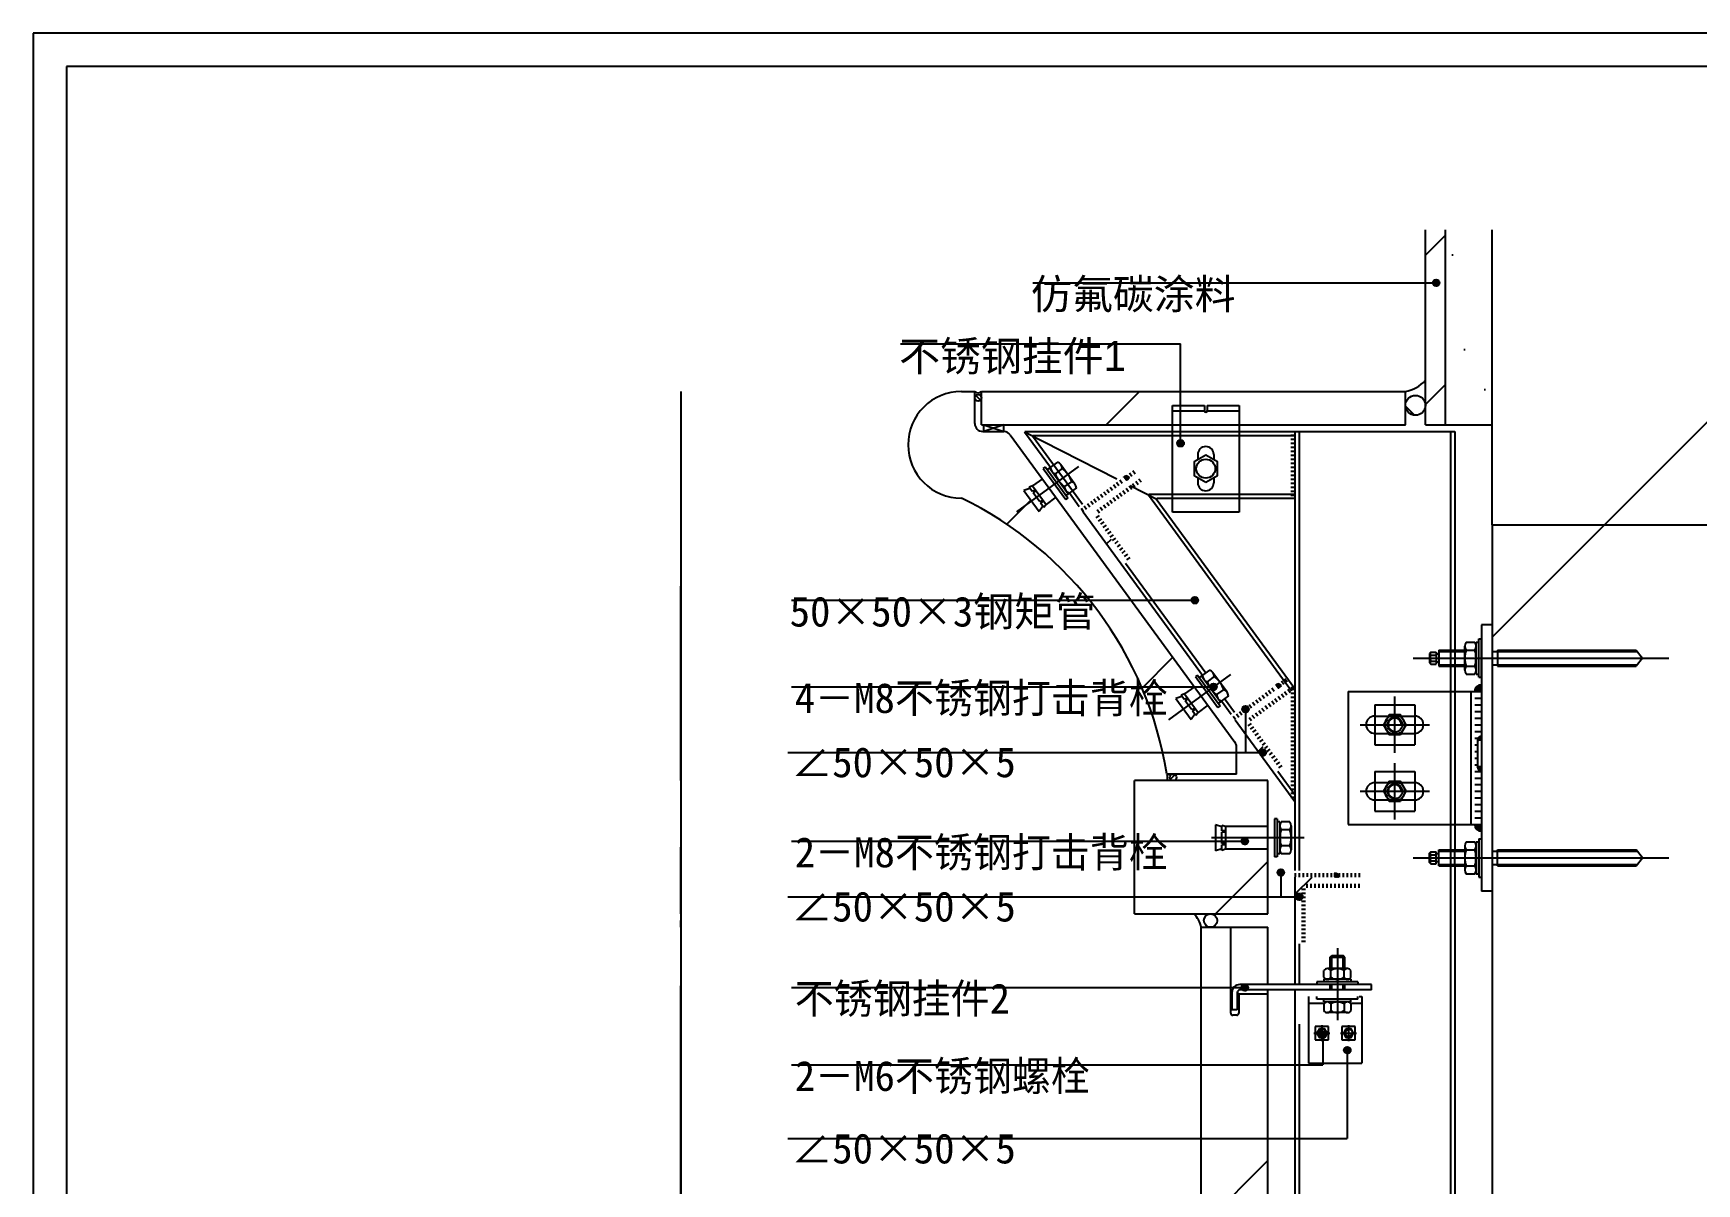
# Model space of a CAD drawing. Header units: metres. Extents: x 2331 to 4431, y 1496 to 2981.
# Drawn here: x 2331 to 3579, y 2118 to 2981 of the extents above; entities that cross this region are included whole.
import ezdxf

# ---------------------------------------------------------------- set-up
doc = ezdxf.new("R2010")
doc.units = ezdxf.units.M
for name, color, linetype in [('ASHADE', 1, 'Continuous'), ('图层1', 8, 'Continuous'), ('图框', 5, 'Continuous'), ('外形', 3, 'Continuous'), ('文字标注1', 4, 'Continuous'), ('轴线', 6, 'Continuous')]:
    doc.layers.add(name, color=color, linetype=linetype)
doc.dimstyles.get("Standard").update_dxf_attribs({"dimtxt": 2.5, "dimasz": 2.5, "dimexe": 1.25, "dimexo": 0.625, "dimtad": 1, "dimcen": 2.5, "dimazin": 3, "dimtfac": 1, "dimtmove": 0, "dimatfit": 3})

# ---------------------------------------------------------------- blocks, each defined once
blk = doc.blocks.new('_CLOSEDFILLED')
at = {"color": 0, "linetype": 'BYBLOCK'}
blk.add_solid([(-1, 0.2), (0, 0), (-1, -0.2)], dxfattribs=at)
blk = doc.blocks.new('*D2')
for p, q in [((2816.99, 2712.05), (2816.99, 2566.05)), ((2816.74, 2566.05), (2816.49, 2566.05)), ((2816.99, 2420.05), (2816.99, 2566.05)), ((2816.99, 2566.05), (2816.99, 2566.05)), ((2817.24, 2566.05), (2817.49, 2566.05))]:
    blk.add_line(p, q)
at = {"layer": 'Defpoints'}
for p in [(2816.99, 2712.05), (2816.99, 2566.05), (2816.99, 2420.05)]:
    blk.add_point(p, dxfattribs=at)
at = {"xscale": 0.25, "yscale": 0.25}
blk.add_blockref('_CLOSEDFILLED', (2816.99, 2566.05), dxfattribs=at)
at = {"xscale": 0.25, "yscale": 0.25, "rotation": 180}
blk.add_blockref('_CLOSEDFILLED', (2816.99, 2566.05), dxfattribs=at)
at = {"insert": (2816.99, 2567.175), "char_height": 1, "attachment_point": 5}
blk.add_mtext('0', dxfattribs=at)
blk = doc.blocks.new('*D3')
for p, q in [((2816.99, 2420.05), (2816.99, 2370.05)), ((2816.74, 2370.05), (2816.49, 2370.05)), ((2816.99, 2320.05), (2816.99, 2370.05)), ((2816.99, 2370.05), (2816.99, 2370.05)), ((2817.24, 2370.05), (2817.49, 2370.05))]:
    blk.add_line(p, q)
at = {"layer": 'Defpoints'}
for p in [(2816.99, 2420.05), (2816.99, 2370.05), (2816.99, 2320.05)]:
    blk.add_point(p, dxfattribs=at)
at = {"xscale": 0.25, "yscale": 0.25}
blk.add_blockref('_CLOSEDFILLED', (2816.99, 2370.05), dxfattribs=at)
at = {"xscale": 0.25, "yscale": 0.25, "rotation": 180}
blk.add_blockref('_CLOSEDFILLED', (2816.99, 2370.05), dxfattribs=at)
at = {"insert": (2816.99, 2371.175), "char_height": 1, "attachment_point": 5}
blk.add_mtext('0', dxfattribs=at)
blk = doc.blocks.new('*D4')
for p, q in [((2816.74, 2315.05), (2816.49, 2315.05)), ((2816.99, 2320.05), (2816.99, 2315.05)), ((2816.99, 2310.05), (2816.99, 2315.05)), ((2816.99, 2315.05), (2816.99, 2315.05)), ((2817.24, 2315.05), (2817.49, 2315.05))]:
    blk.add_line(p, q)
at = {"layer": 'Defpoints'}
for p in [(2816.99, 2320.05), (2816.99, 2315.05), (2816.99, 2310.05)]:
    blk.add_point(p, dxfattribs=at)
at = {"xscale": 0.25, "yscale": 0.25}
blk.add_blockref('_CLOSEDFILLED', (2816.99, 2315.05), dxfattribs=at)
at = {"xscale": 0.25, "yscale": 0.25, "rotation": 180}
blk.add_blockref('_CLOSEDFILLED', (2816.99, 2315.05), dxfattribs=at)
at = {"insert": (2816.99, 2316.175), "char_height": 1, "attachment_point": 5}
blk.add_mtext('0', dxfattribs=at)
blk = doc.blocks.new('*D5')
for p, q in [((2816.99, 2310.05), (2816.99, 2065.05)), ((2816.74, 2065.05), (2816.49, 2065.05)), ((2816.99, 1820.05), (2816.99, 2065.05)), ((2816.99, 2065.05), (2816.99, 2065.05)), ((2817.24, 2065.05), (2817.49, 2065.05))]:
    blk.add_line(p, q)
at = {"layer": 'Defpoints'}
for p in [(2816.99, 2310.05), (2816.99, 2065.05), (2816.99, 1820.05)]:
    blk.add_point(p, dxfattribs=at)
at = {"xscale": 0.25, "yscale": 0.25}
blk.add_blockref('_CLOSEDFILLED', (2816.99, 2065.05), dxfattribs=at)
at = {"xscale": 0.25, "yscale": 0.25, "rotation": 180}
blk.add_blockref('_CLOSEDFILLED', (2816.99, 2065.05), dxfattribs=at)
at = {"insert": (2816.99, 2066.175), "char_height": 1, "attachment_point": 5}
blk.add_mtext('0', dxfattribs=at)
blk = doc.blocks.new('*D6')
for p, q in [((2816.99, 2712.05), (2816.99, 2266.05)), ((2816.74, 2266.05), (2816.49, 2266.05)), ((2816.99, 1820.05), (2816.99, 2266.05)), ((2816.99, 2266.05), (2816.99, 2266.05)), ((2817.24, 2266.05), (2817.49, 2266.05))]:
    blk.add_line(p, q)
at = {"layer": 'Defpoints'}
for p in [(2816.99, 2712.05), (2816.99, 2266.05), (2816.99, 1820.05)]:
    blk.add_point(p, dxfattribs=at)
at = {"xscale": 0.25, "yscale": 0.25}
blk.add_blockref('_CLOSEDFILLED', (2816.99, 2266.05), dxfattribs=at)
at = {"xscale": 0.25, "yscale": 0.25, "rotation": 180}
blk.add_blockref('_CLOSEDFILLED', (2816.99, 2266.05), dxfattribs=at)
at = {"insert": (2816.99, 2267.175), "char_height": 1, "attachment_point": 5}
blk.add_mtext('0', dxfattribs=at)

msp = doc.modelspace()

# ---------------------------------------------------------------- hatches: boundary and pattern name
at = {"layer": 'ASHADE'}
h = msp.add_hatch(dxfattribs=at)
h.set_pattern_fill('SOLID')
h.paths.add_polyline_path([(3381.31, 2793.63, 1), (3386.31, 2793.63, 1)])
h = msp.add_hatch(dxfattribs=at)
h.set_pattern_fill('SOLID')
h.paths.add_polyline_path([(3189.5, 2673.16, 1), (3194.5, 2673.16, 1)])
h = msp.add_hatch(dxfattribs=at)
h.set_pattern_fill('SOLID')
h.paths.add_polyline_path([(3200.19, 2555.39, 1), (3205.19, 2555.39, 1)])
h = msp.add_hatch(dxfattribs=at)
h.set_pattern_fill('SOLID')
h.paths.add_polyline_path([(3214.18, 2490.42, 1), (3219.18, 2490.42, 1)])
h = msp.add_hatch(dxfattribs=at)
h.set_pattern_fill('SOLID')
h.paths.add_polyline_path([(3238.22, 2473.64, 1), (3243.22, 2473.64, 1)])
h = msp.add_hatch(dxfattribs=at)
h.set_pattern_fill('SOLID')
h.paths.add_polyline_path([(3251.27, 2441.23, 1), (3256.27, 2441.23, 1)])
h = msp.add_hatch(dxfattribs=at)
h.set_pattern_fill('SOLID')
h.paths.add_polyline_path([(3237.72, 2374.67, 1), (3242.72, 2374.67, 1)])
h = msp.add_hatch(dxfattribs=at)
h.set_pattern_fill('SOLID')
h.paths.add_polyline_path([(3264.72, 2351.12, 1), (3269.72, 2351.12, 1)])
h = msp.add_hatch(dxfattribs=at)
h.set_pattern_fill('SOLID')
h.paths.add_polyline_path([(3278.55, 2332.98, 1), (3283.55, 2332.98, 1)])
h = msp.add_hatch(dxfattribs=at)
h.set_pattern_fill('SOLID')
h.paths.add_polyline_path([(3237.72, 2264.9, 1), (3242.72, 2264.9, 1)])
h = msp.add_hatch(dxfattribs=at)
h.set_pattern_fill('SOLID')
h.paths.add_polyline_path([(3296.28, 2229.28, 1), (3301.28, 2229.28, 1)])
h = msp.add_hatch(dxfattribs=at)
h.set_pattern_fill('SOLID')
h.paths.add_polyline_path([(3314.61, 2217.9, 1), (3319.61, 2217.9, 1)])
at = {"layer": '图层1'}
h = msp.add_hatch(dxfattribs=at)
h.set_pattern_fill('ANSI31', scale=25)
h.paths.add_polyline_path([(3390.72, 2833.44), (3375.72, 2833.44), (3375.72, 2720.49), (3375.72, 2720.49), (3375.72, 2720.49), (3375.72, 2701.67), (3375.72, 2701.66), (3375.72, 2687.05), (3390.72, 2687.05)])
h = msp.add_hatch(dxfattribs=at)
h.set_pattern_fill('AR-SAND', scale=2)
h.paths.add_polyline_path([(3390.72, 2687.05), (3425.72, 2687.05), (3425.72, 2833.44), (3390.72, 2833.44)])
h = msp.add_hatch(dxfattribs=at)
h.set_pattern_fill('ANSI31', scale=200)
h.paths.add_polyline_path([(3625.72, 2833.44), (3425.72, 2833.44), (3425.72, 2612.05), (3625.72, 2612.05)])
h.paths.add_polyline_path([(3425.72, 2612.05), (3425.72, 2517.05), (3429.72, 2517.05), (3429.72, 2518.05), (3533.72, 2518.05), (3538.72, 2512.05), (3533.72, 2506.05), (3429.72, 2506.05), (3429.72, 2507.05), (3425.72, 2507.05), (3425.72, 2367.05), (3429.72, 2367.05), (3429.72, 2368.05), (3533.72, 2368.05), (3538.72, 2362.05), (3533.72, 2356.05), (3429.72, 2356.05), (3429.72, 2357.05), (3425.72, 2357.05), (3425.72, 1912.05), (3825.72, 1912.05), (3825.72, 2492.05), (3952.83, 2492.05), (3952.83, 2612.05)])
h = msp.add_hatch(dxfattribs=at)
h.set_pattern_fill('ANSI33', scale=50)
h.paths.add_polyline_path([(3081.23, 2656.28), (3064.19, 2679.59, 0.24), (3059.35, 2682.05), (3043.53, 2682.05, -0.41), (3037.53, 2688.05), (3037.53, 2707.27), (3037.53, 2707.3), (3037.53, 2712.05), (3027.53, 2712.05, 1), (3027.53, 2632.05, -0.24), (3181.76, 2425.05), (3233.95, 2425.05), (3233.95, 2445.44, 0.16), (3232.79, 2448.98), (3212.54, 2476.69), (3205.17, 2471.3), (3203.44, 2469.02), (3202.8, 2469.9), (3199.86, 2466.01), (3188.4, 2481.7), (3192.99, 2483.32), (3192.35, 2484.2), (3195.04, 2485.15), (3202.41, 2490.54), (3195.33, 2500.23), (3098.44, 2632.74), (3091.07, 2627.35), (3089.35, 2625.07), (3088.71, 2625.95), (3085.77, 2622.06), (3074.3, 2637.75), (3078.9, 2639.37), (3078.26, 2640.24), (3080.95, 2641.2), (3088.32, 2646.59)])
h = msp.add_hatch(dxfattribs=at)
h.set_pattern_fill('AR-SAND', scale=0.5)
h.paths.add_polyline_path([(3042.53, 2712.05, -0.36), (3037.53, 2712.05), (3037.53, 2707.3, -1), (3042.51, 2707.29), (3042.51, 2707.27)])
h = msp.add_hatch(dxfattribs=at)
h.set_pattern_fill('ANSI37', scale=10)
h.paths.add_polyline_path([(3037.53, 2707.3), (3037.53, 2707.27, 1), (3042.51, 2707.29, 1)])
h = msp.add_hatch(dxfattribs=at)
h.set_pattern_fill('ANSI33', scale=50)
h.paths.add_polyline_path([(3042.53, 2712.05), (3042.53, 2687.05), (3185.87, 2687.05), (3185.87, 2701.55), (3209.87, 2701.55), (3209.87, 2697.55, 1), (3211.87, 2697.55), (3211.87, 2701.55), (3235.87, 2701.55), (3235.87, 2687.05), (3360.72, 2687.05), (3360.72, 2712.05)])
h = msp.add_hatch(dxfattribs=at)
h.set_pattern_fill('AR-SAND', scale=1.5)
h.paths.add_polyline_path([(3375.72, 2701.66), (3375.72, 2720.49, -0.17), (3360.72, 2712.05), (3360.72, 2701.66, -0.41), (3368.22, 2709.16, -0.41)])
h = msp.add_hatch(dxfattribs=at)
h.set_pattern_fill('ANSI37', scale=22.5)
h.paths.add_polyline_path([(3375.72, 2701.66, 1), (3360.72, 2701.66, 1)])
h = msp.add_hatch(dxfattribs=at)
h.set_pattern_fill('ANSI31', scale=30)
h.paths.add_polyline_path([(3160.78, 2646.31, 0.41), (3161.15, 2648.64), (3159.18, 2651.33), (3118.82, 2621.82), (3148.33, 2581.45), (3151.02, 2583.42, 0.41), (3151.38, 2585.75), (3129.05, 2616.29, -0.41), (3130.24, 2623.98)])
h = msp.add_hatch(dxfattribs=at)
h.set_pattern_fill('SOLID')
h.paths.add_polyline_path([(3152.99, 2646.8), (3153.53, 2647.2, 0.17), (3151.88, 2648.33)])
h.paths.add_polyline_path([(3151.88, 2648.33, 0.23), (3149.34, 2647.85), (3151.11, 2645.43), (3152.99, 2646.8)])
h = msp.add_hatch(dxfattribs=at)
h.set_pattern_fill('AR-CONC', scale=10)
h.paths.add_polyline_path([(3538.72, 2362.05), (3533.72, 2356.05), (3429.72, 2356.05), (3429.72, 2357.05), (3425.72, 2357.05), (3425.72, 1912.05), (3825.72, 1912.05), (3825.72, 2492.05), (3952.83, 2492.05), (3952.83, 2612.05), (3425.72, 2612.05), (3425.72, 2517.05), (3429.72, 2517.05), (3429.72, 2518.05), (3533.72, 2518.05), (3538.72, 2512.05), (3533.72, 2506.05), (3429.72, 2506.05), (3429.72, 2507.05), (3425.72, 2507.05), (3425.72, 2367.05), (3429.72, 2367.05), (3429.72, 2368.05), (3533.72, 2368.05)])
h = msp.add_hatch(dxfattribs=at)
h.set_pattern_fill('ANSI31', scale=30)
h.paths.add_polyline_path([(3274.88, 2490.26, 0.41), (3275.24, 2492.59), (3273.27, 2495.28), (3232.91, 2465.77), (3262.42, 2425.41), (3265.11, 2427.37, 0.41), (3265.47, 2429.7), (3243.14, 2460.24, -0.41), (3244.34, 2467.93)])
h = msp.add_hatch(dxfattribs=at)
h.set_pattern_fill('SOLID')
h.paths.add_polyline_path([(3265.97, 2492.28), (3267.08, 2490.75), (3267.62, 2491.15, 0.17)])
h.paths.add_polyline_path([(3265.97, 2492.28, 0.23), (3263.43, 2491.8), (3265.2, 2489.38), (3267.08, 2490.75)])
h = msp.add_hatch(dxfattribs=at)
h.set_pattern_fill('SOLID')
h.paths.add_polyline_path([(3417.72, 2492.05, 0.41), (3412.72, 2487.05), (3417.72, 2487.05)])
h = msp.add_hatch(dxfattribs=at)
h.set_pattern_fill('SOLID')
h.paths.add_polyline_path([(3417.72, 2453.34, 0.41), (3414.72, 2450.34), (3417.72, 2450.34)])
h = msp.add_hatch(dxfattribs=at)
h.set_pattern_fill('ANSI31,_O', scale=5)
h.set_pattern_definition([(45, (0, 0), (-11.22532, 11.22532), [])])
h.paths.add_polyline_path([(3414.72, 2430.34), (3417.72, 2430.34), (3417.72, 2450.34), (3414.72, 2450.34)])
h = msp.add_hatch(dxfattribs=at)
h.set_pattern_fill('AR-SAND', scale=0.5)
h.paths.add_polyline_path([(3181.76, 2425.05, -0.22), (3181.72, 2420.05), (3186.4, 2420.05, -0.41), (3183.9, 2422.55, -0.41), (3186.4, 2425.05)])
h = msp.add_hatch(dxfattribs=at)
h.set_pattern_fill('ANSI37', scale=10)
h.paths.add_polyline_path([(3188.9, 2422.55, 1), (3183.9, 2422.55, 1)])
h = msp.add_hatch(dxfattribs=at)
h.set_pattern_fill('SOLID')
h.paths.add_polyline_path([(3417.72, 2427.34, -0.41), (3414.72, 2430.34), (3417.72, 2430.34)])
h = msp.add_hatch(dxfattribs=at)
h.set_pattern_fill('ANSI33', scale=50)
h.paths.add_polyline_path([(3257.53, 2397.71), (3257.53, 2420.05), (3157.53, 2420.05), (3157.53, 2320.05), (3257.53, 2320.05), (3257.53, 2368.55), (3225.67, 2368.55), (3222.94, 2367.73), (3222.94, 2368.81), (3218.27, 2367.41), (3218.27, 2386.84), (3222.94, 2385.44), (3222.94, 2386.52), (3225.67, 2385.7), (3257.53, 2385.7)])
h = msp.add_hatch(dxfattribs=at)
h.set_pattern_fill('SOLID')
h.paths.add_polyline_path([(3417.72, 2382.05, -0.41), (3412.72, 2387.05), (3417.72, 2387.05)])
h = msp.add_hatch(dxfattribs=at)
h.set_pattern_fill('ANSI31', scale=30)
h.paths.add_polyline_path([(3326.05, 2342.71, 0.41), (3327.72, 2344.38), (3327.72, 2347.71), (3277.72, 2347.71), (3277.72, 2297.71), (3281.05, 2297.71, 0.41), (3282.72, 2299.38), (3282.72, 2337.21, -0.41), (3288.22, 2342.71)])
h = msp.add_hatch(dxfattribs=at)
h.set_pattern_fill('SOLID')
h.paths.add_polyline_path([(3309.87, 2349.59), (3309.87, 2347.71), (3310.53, 2347.71, 0.17)])
h.paths.add_polyline_path([(3309.87, 2349.59, 0.23), (3307.53, 2350.71), (3307.53, 2347.71), (3309.87, 2347.71)])
h = msp.add_hatch(dxfattribs=at)
h.set_pattern_fill('AR-SAND')
h.paths.add_polyline_path([(3214.46, 2320.05), (3201.91, 2320.05, -0.17), (3207.53, 2310.05), (3214.46, 2310.05, -0.41), (3209.46, 2315.05, -0.41)])
h = msp.add_hatch(dxfattribs=at)
h.set_pattern_fill('ANSI33', scale=50)
h.paths.add_polyline_path([(3257.53, 2260.05), (3235.65, 2260.05), (3235.65, 2245.55, -0.41), (3234.15, 2244.05), (3231.15, 2244.05, -0.41), (3229.65, 2245.55), (3229.65, 2310.05), (3207.53, 2310.05), (3207.53, 1820.05), (3242.03, 1820.05), (3242.03, 1843.55, -0.41), (3243.53, 1845.05), (3246.53, 1845.05, -0.41), (3248.03, 1843.55), (3248.03, 1827.05), (3257.53, 1827.05)])
h = msp.add_hatch(dxfattribs=at)
h.set_pattern_fill('ANSI37', scale=15)
h.paths.add_polyline_path([(3219.46, 2315.05, 1), (3209.46, 2315.05, 1)])
h = msp.add_hatch(dxfattribs=at)
h.set_pattern_fill('AR-SAND', scale=0.5)
h.paths.add_polyline_path([(3235.65, 2260.05), (3234.53, 2260.05), (3234.53, 2248.05), (3230.53, 2248.05), (3230.53, 2260.05), (3229.65, 2260.05), (3229.65, 2245.55, 0.41), (3231.15, 2244.05), (3234.15, 2244.05, 0.41), (3235.65, 2245.55)])
h = msp.add_hatch(dxfattribs=at)
h.set_pattern_fill('ANSI31', scale=30)
h.paths.add_polyline_path([(3326.05, 2258.05, 0.41), (3327.72, 2259.72), (3327.72, 2263.05), (3277.72, 2263.05), (3277.72, 2213.05), (3281.05, 2213.05, 0.41), (3282.72, 2214.72), (3282.72, 2252.55, -0.41), (3288.22, 2258.05)])

# ---------------------------------------------------------------- linework, layer by layer
for p, q in [((3390.72, 2687.05), (3390.72, 2833.44)), ((3185.87, 2621.55), (3185.87, 2701.55)), ((3185.87, 2701.55), (3209.87, 2701.55)), ((3209.87, 2701.55), (3209.87, 2697.55)), ((3211.87, 2701.55), (3235.87, 2701.55)), ((3211.87, 2701.55), (3211.87, 2697.55)), ((3211.87, 2697.55), (3235.87, 2697.55)), ((3235.87, 2701.55), (3235.87, 2621.55)), ((3044.43, 2687.05), (3059.35, 2682.05)), ((3059.35, 2687.05), (3044.43, 2682.05)), ((3044.43, 2682.05), (3044.43, 2687.05)), ((3059.35, 2682.05), (3059.35, 2687.05)), ((3074.9, 2681.89), (3144.13, 2646.52)), ((3277.72, 2679.05), (3274.72, 2679.05)), ((3277.72, 2676.05), (3274.72, 2676.05)), ((3277.72, 2673.05), (3274.72, 2673.05)), ((3099.66, 2659.1), (3094.27, 2655.16)), ((3204.87, 2664.72), (3204.87, 2660.78)), ((3216.87, 2664.72), (3216.87, 2660.78)), ((3277.72, 2670.05), (3274.72, 2670.05)), ((3277.72, 2667.05), (3274.72, 2667.05)), ((3277.72, 2664.05), (3274.72, 2664.05)), ((3277.72, 2661.05), (3274.72, 2661.05)), ((3088.32, 2646.59), (3080.95, 2641.2)), ((3090.59, 2655.35), (3088.97, 2654.16)), ((3088.97, 2654.16), (3105.86, 2631.06)), ((3090.59, 2655.35), (3107.48, 2632.24)), ((3093.57, 2654.65), (3091.96, 2653.47)), ((3093.57, 2654.65), (3107.72, 2635.3)), ((3103.19, 2654.26), (3097.81, 2650.32)), ((3102.12, 2657.19), (3112.74, 2642.67)), ((3151.22, 2649.22), (3152.99, 2646.8)), ((3153.64, 2651), (3155.41, 2648.57)), ((3156.06, 2652.77), (3157.83, 2650.34)), ((3162.56, 2643.89), (3160.78, 2646.31)), ((3204.87, 2647.52), (3204.87, 2643.57)), ((3216.87, 2647.52), (3216.87, 2643.57)), ((3277.72, 2658.05), (3274.72, 2658.05)), ((3277.72, 2655.05), (3274.72, 2655.05)), ((3277.72, 2652.05), (3274.72, 2652.05)), ((3277.72, 2649.05), (3274.72, 2649.05)), ((3078.9, 2639.37), (3074.3, 2637.75)), ((3074.3, 2637.75), (3085.77, 2622.06)), ((3080.95, 2641.2), (3078.26, 2640.24)), ((3080.66, 2636.96), (3078.26, 2640.24)), ((3082.87, 2638.57), (3080.66, 2636.96)), ((3080.95, 2641.2), (3091.07, 2627.35)), ((3083.48, 2637.73), (3081.27, 2636.12)), ((3086.33, 2629.2), (3081.27, 2636.12)), ((3110.27, 2644.58), (3104.88, 2640.64)), ((3107.72, 2635.3), (3106.11, 2634.12)), ((3113.81, 2639.74), (3108.42, 2635.81)), ((3131.85, 2635.06), (3133.62, 2632.64)), ((3134.27, 2636.83), (3136.04, 2634.41)), ((3136.69, 2638.6), (3138.46, 2636.18)), ((3139.11, 2640.37), (3140.88, 2637.95)), ((3141.53, 2642.14), (3143.3, 2639.72)), ((3145.6, 2631.49), (3143.83, 2633.91)), ((3143.95, 2643.91), (3145.72, 2641.49)), ((3148.02, 2633.26), (3146.25, 2635.68)), ((3146.38, 2645.68), (3148.15, 2643.26)), ((3150.45, 2635.03), (3148.68, 2637.45)), ((3152.87, 2636.8), (3151.1, 2639.23)), ((3155.29, 2638.57), (3153.52, 2641)), ((3154.11, 2641.43), (3173.76, 2631.39)), ((3157.71, 2640.34), (3155.94, 2642.77)), ((3160.13, 2642.12), (3158.36, 2644.54)), ((3277.72, 2646.05), (3274.72, 2646.05)), ((3277.72, 2643.05), (3274.72, 2643.05)), ((3277.72, 2640.05), (3274.72, 2640.05)), ((3277.72, 2637.05), (3274.72, 2637.05)), ((3277.72, 2634.05), (3274.72, 2634.05)), ((3088.71, 2625.95), (3085.77, 2622.06)), ((3088.54, 2630.81), (3086.33, 2629.2)), ((3089.16, 2629.97), (3086.95, 2628.36)), ((3089.35, 2625.07), (3086.95, 2628.36)), ((3091.07, 2627.35), (3089.35, 2625.07)), ((3098.44, 2632.74), (3091.07, 2627.35)), ((3107.48, 2632.24), (3105.86, 2631.06)), ((3117.31, 2624.44), (3119.01, 2622.12)), ((3119.74, 2626.21), (3121.51, 2623.78)), ((3122.16, 2627.98), (3123.93, 2625.56)), ((3124.58, 2629.75), (3126.28, 2627.43)), ((3127, 2631.52), (3128.77, 2629.1)), ((3131.07, 2620.87), (3129.38, 2623.19)), ((3129.42, 2633.29), (3131.19, 2630.87)), ((3133.49, 2622.64), (3131.72, 2625.06)), ((3135.92, 2624.41), (3134.15, 2626.83)), ((3138.34, 2626.18), (3136.57, 2628.6)), ((3140.76, 2627.95), (3138.99, 2630.37)), ((3143.18, 2629.72), (3141.41, 2632.14)), ((3235.87, 2621.55), (3185.87, 2621.55)), ((3130.78, 2619), (3128.46, 2617.31)), ((3132.56, 2616.58), (3130.13, 2614.81)), ((3134.33, 2614.16), (3131.91, 2612.39)), ((3136.1, 2611.74), (3133.68, 2609.97)), ((3137.87, 2609.32), (3135.45, 2607.55)), ((3139.64, 2606.9), (3137.22, 2605.13)), ((3141.41, 2604.48), (3138.99, 2602.71)), ((3143.19, 2602.06), (3140.77, 2600.29)), ((3144.96, 2599.64), (3142.54, 2597.86)), ((3146.73, 2597.22), (3144.31, 2595.44)), ((3148.5, 2594.8), (3146.08, 2593.02)), ((3150.27, 2592.37), (3147.85, 2590.6)), ((3152.05, 2589.95), (3149.63, 2588.18)), ((3153.82, 2587.53), (3151.4, 2585.76)), ((3406.18, 2524.04), (3412.85, 2524.04)), ((3413.72, 2500.06), (3413.72, 2524.04)), ((3413.72, 2524.04), (3415.72, 2524.04)), ((3415.72, 2497.74), (3415.72, 2526.36)), ((3415.72, 2526.36), (3417.72, 2526.36)), ((3417.72, 2497.74), (3417.72, 2526.36)), ((3379.72, 2516.55), (3378.72, 2515.55)), ((3378.72, 2515.55), (3378.72, 2508.55)), ((3379.72, 2516.55), (3383.72, 2516.55)), ((3379.72, 2514.3), (3383.72, 2514.3)), ((3379.72, 2509.8), (3383.72, 2509.8)), ((3383.72, 2516.55), (3383.72, 2507.55)), ((3385.72, 2515.05), (3383.72, 2515.05)), ((3385.72, 2509.05), (3383.72, 2509.05)), ((3385.72, 2518.05), (3405.32, 2518.05)), ((3385.72, 2518.05), (3385.72, 2506.05)), ((3385.72, 2517.05), (3405.32, 2517.05)), ((3405.32, 2503.06), (3405.32, 2521.04)), ((3406.18, 2518.04), (3412.85, 2518.04)), ((3425.72, 2517.05), (3534.55, 2517.05)), ((3429.72, 2518.05), (3533.72, 2518.05)), ((3429.72, 2518.05), (3429.72, 2506.05)), ((3533.72, 2518.05), (3538.72, 2512.05)), ((3538.72, 2512.05), (3533.72, 2506.05)), ((3204.68, 2499.3), (3203.06, 2498.12)), ((3203.06, 2498.12), (3219.96, 2475.01)), ((3204.68, 2499.3), (3221.57, 2476.19)), ((3207.66, 2498.6), (3206.05, 2497.42)), ((3207.66, 2498.6), (3221.82, 2479.25)), ((3213.75, 2503.05), (3208.36, 2499.11)), ((3217.29, 2498.21), (3211.9, 2494.27)), ((3216.21, 2501.14), (3226.83, 2486.62)), ((3270.16, 2496.72), (3271.93, 2494.29)), ((3378.72, 2508.55), (3379.72, 2507.55)), ((3379.72, 2507.55), (3383.72, 2507.55)), ((3385.72, 2507.05), (3405.32, 2507.05)), ((3385.72, 2506.05), (3405.32, 2506.05)), ((3406.18, 2506.05), (3412.85, 2506.05)), ((3406.18, 2500.06), (3412.85, 2500.06)), ((3413.72, 2500.06), (3415.72, 2500.06)), ((3415.72, 2497.74), (3417.72, 2497.74)), ((3425.72, 2507.05), (3534.55, 2507.05)), ((3429.72, 2506.05), (3533.72, 2506.05)), ((3195.04, 2485.15), (3192.35, 2484.2)), ((3194.75, 2480.91), (3192.35, 2484.2)), ((3202.41, 2490.54), (3195.04, 2485.15)), ((3195.04, 2485.15), (3205.17, 2471.3)), ((3224.36, 2488.53), (3218.97, 2484.59)), ((3253.2, 2484.32), (3254.97, 2481.9)), ((3255.63, 2486.09), (3257.4, 2483.67)), ((3258.05, 2487.86), (3259.82, 2485.44)), ((3260.47, 2489.63), (3262.24, 2487.21)), ((3265.31, 2493.18), (3267.08, 2490.75)), ((3269.38, 2482.52), (3267.61, 2484.95)), ((3267.73, 2494.95), (3269.5, 2492.52)), ((3271.8, 2484.3), (3270.03, 2486.72)), ((3274.23, 2486.07), (3272.46, 2488.49)), ((3277.72, 2488.48), (3274.72, 2488.48)), ((3277.72, 2485.48), (3274.72, 2485.48)), ((3276.65, 2487.84), (3274.88, 2490.26)), ((3192.99, 2483.32), (3188.4, 2481.7)), ((3188.4, 2481.7), (3199.86, 2466.01)), ((3196.96, 2482.52), (3194.75, 2480.91)), ((3197.57, 2481.69), (3195.36, 2480.07)), ((3200.43, 2473.15), (3195.36, 2480.07)), ((3202.64, 2474.76), (3200.43, 2473.15)), ((3203.25, 2473.92), (3201.04, 2472.31)), ((3203.44, 2469.02), (3201.04, 2472.31)), ((3212.54, 2476.69), (3205.17, 2471.3)), ((3221.57, 2476.19), (3219.96, 2475.01)), ((3221.82, 2479.25), (3220.2, 2478.07)), ((3227.9, 2483.69), (3222.51, 2479.76)), ((3236.25, 2471.93), (3238.02, 2469.51)), ((3238.67, 2473.7), (3240.37, 2471.38)), ((3241.09, 2475.47), (3242.87, 2473.05)), ((3243.52, 2477.24), (3245.29, 2474.82)), ((3245.94, 2479.01), (3247.71, 2476.59)), ((3248.36, 2480.78), (3250.13, 2478.36)), ((3252.43, 2470.13), (3250.66, 2472.55)), ((3250.78, 2482.55), (3252.55, 2480.13)), ((3254.85, 2471.9), (3253.08, 2474.32)), ((3257.27, 2473.67), (3255.5, 2476.09)), ((3259.7, 2475.44), (3257.93, 2477.86)), ((3262.12, 2477.21), (3260.35, 2479.63)), ((3264.54, 2478.98), (3262.77, 2481.41)), ((3266.96, 2480.75), (3265.19, 2483.18)), ((3277.72, 2482.48), (3274.72, 2482.48)), ((3277.72, 2479.48), (3274.72, 2479.48)), ((3277.72, 2476.48), (3274.72, 2476.48)), ((3277.72, 2473.48), (3274.72, 2473.48)), ((3202.8, 2469.9), (3199.86, 2466.01)), ((3205.17, 2471.3), (3203.44, 2469.02)), ((3231.41, 2468.39), (3233.1, 2466.07)), ((3233.83, 2470.16), (3235.6, 2467.74)), ((3244.88, 2462.95), (3242.56, 2461.26)), ((3245.17, 2464.82), (3243.47, 2467.14)), ((3246.65, 2460.53), (3244.23, 2458.76)), ((3247.59, 2466.59), (3245.82, 2469.01)), ((3250.01, 2468.36), (3248.24, 2470.78)), ((3277.72, 2470.48), (3274.72, 2470.48)), ((3277.72, 2467.48), (3274.72, 2467.48)), ((3277.72, 2464.48), (3274.72, 2464.48)), ((3277.72, 2461.48), (3274.72, 2461.48)), ((3248.42, 2458.11), (3246, 2456.34)), ((3250.19, 2455.69), (3247.77, 2453.92)), ((3251.96, 2453.27), (3249.54, 2451.5)), ((3253.74, 2450.85), (3251.31, 2449.08)), ((3255.51, 2448.43), (3253.09, 2446.66)), ((3277.72, 2458.48), (3274.72, 2458.48)), ((3277.72, 2455.48), (3274.72, 2455.48)), ((3277.72, 2452.48), (3274.72, 2452.48)), ((3277.72, 2449.48), (3274.72, 2449.48)), ((3257.28, 2446.01), (3254.86, 2444.24)), ((3259.05, 2443.59), (3256.63, 2441.82)), ((3260.82, 2441.17), (3258.4, 2439.39)), ((3262.59, 2438.75), (3260.17, 2436.97)), ((3264.37, 2436.32), (3261.95, 2434.55)), ((3277.72, 2446.48), (3274.72, 2446.48)), ((3277.72, 2443.48), (3274.72, 2443.48)), ((3277.72, 2440.48), (3274.72, 2440.48)), ((3277.72, 2437.48), (3274.72, 2437.48)), ((3277.72, 2434.48), (3274.72, 2434.48)), ((3266.14, 2433.9), (3263.72, 2432.13)), ((3267.91, 2431.48), (3265.49, 2429.71)), ((3277.72, 2431.48), (3274.72, 2431.48)), ((3277.72, 2428.48), (3274.72, 2428.48)), ((3277.72, 2425.48), (3274.72, 2425.48)), ((3277.72, 2422.48), (3274.72, 2422.48)), ((3277.72, 2419.48), (3274.72, 2419.48)), ((3277.72, 2416.48), (3274.72, 2416.48)), ((3277.72, 2413.48), (3274.72, 2413.48)), ((3277.72, 2410.48), (3274.72, 2410.48)), ((3277.72, 2407.48), (3274.72, 2407.48)), ((3222.94, 2385.44), (3218.27, 2386.84)), ((3218.27, 2386.84), (3218.27, 2367.41)), ((3225.67, 2385.7), (3222.94, 2386.52)), ((3222.94, 2382.45), (3222.94, 2386.52)), ((3257.53, 2385.7), (3225.67, 2385.7)), ((3225.67, 2385.7), (3225.67, 2368.55)), ((3262.53, 2391.43), (3262.53, 2362.81)), ((3264.53, 2391.43), (3262.53, 2391.43)), ((3264.53, 2391.43), (3264.53, 2362.81)), ((3266.53, 2389.11), (3264.53, 2389.11)), ((3266.53, 2389.11), (3266.53, 2365.14)), ((3274.07, 2389.11), (3267.4, 2389.11)), ((3274.93, 2386.12), (3274.93, 2368.13)), ((3225.67, 2382.45), (3222.94, 2382.45)), ((3225.67, 2381.41), (3222.94, 2381.41)), ((3222.94, 2372.84), (3222.94, 2381.41)), ((3225.67, 2372.84), (3222.94, 2372.84)), ((3222.94, 2367.73), (3222.94, 2371.8)), ((3225.67, 2371.8), (3222.94, 2371.8)), ((3274.07, 2383.12), (3267.4, 2383.12)), ((3406.18, 2374.04), (3412.85, 2374.04)), ((3413.72, 2374.04), (3413.72, 2350.06)), ((3413.72, 2374.04), (3415.72, 2374.04)), ((3415.72, 2376.36), (3415.72, 2347.74)), ((3415.72, 2376.36), (3417.72, 2376.36)), ((3417.72, 2376.36), (3417.72, 2347.74)), ((3222.94, 2368.81), (3218.27, 2367.41)), ((3225.67, 2368.55), (3222.94, 2367.73)), ((3257.53, 2368.55), (3225.67, 2368.55)), ((3264.53, 2362.81), (3262.53, 2362.81)), ((3266.53, 2365.14), (3264.53, 2365.14)), ((3274.07, 2371.13), (3267.4, 2371.13)), ((3274.07, 2365.14), (3267.4, 2365.14)), ((3378.72, 2365.55), (3379.72, 2366.55)), ((3378.72, 2358.55), (3378.72, 2365.55)), ((3379.72, 2366.55), (3383.72, 2366.55)), ((3379.72, 2364.3), (3383.72, 2364.3)), ((3379.72, 2359.8), (3383.72, 2359.8)), ((3383.72, 2357.55), (3383.72, 2366.55)), ((3385.72, 2365.05), (3383.72, 2365.05)), ((3385.72, 2368.05), (3405.32, 2368.05)), ((3385.72, 2356.05), (3385.72, 2368.05)), ((3385.72, 2367.05), (3405.32, 2367.05)), ((3405.32, 2371.04), (3405.32, 2353.06)), ((3406.18, 2368.04), (3412.85, 2368.04)), ((3425.72, 2367.05), (3534.55, 2367.05)), ((3429.72, 2368.05), (3533.72, 2368.05)), ((3429.72, 2356.05), (3429.72, 2368.05)), ((3538.72, 2362.05), (3533.72, 2368.05)), ((3533.72, 2356.05), (3538.72, 2362.05)), ((3278.05, 2350.71), (3278.05, 2347.84)), ((3281.05, 2350.71), (3281.05, 2347.71)), ((3284.05, 2350.71), (3284.05, 2347.71)), ((3287.05, 2350.71), (3287.05, 2347.84)), ((3290.05, 2350.71), (3290.05, 2347.71)), ((3293.05, 2350.71), (3293.05, 2347.71)), ((3296.05, 2350.71), (3296.05, 2347.71)), ((3299.05, 2350.71), (3299.05, 2347.71)), ((3302.05, 2350.71), (3302.05, 2347.71)), ((3305.05, 2350.71), (3305.05, 2347.71)), ((3308.05, 2350.71), (3308.05, 2347.71)), ((3311.05, 2350.71), (3311.05, 2347.71)), ((3314.05, 2350.71), (3314.05, 2347.71)), ((3317.05, 2350.71), (3317.05, 2347.71)), ((3320.05, 2350.71), (3320.05, 2347.71)), ((3323.05, 2350.71), (3323.05, 2347.71)), ((3326.05, 2350.71), (3326.05, 2347.71)), ((3379.72, 2357.55), (3378.72, 2358.55)), ((3379.72, 2357.55), (3383.72, 2357.55)), ((3385.72, 2359.05), (3383.72, 2359.05)), ((3385.72, 2357.05), (3405.32, 2357.05)), ((3385.72, 2356.05), (3405.32, 2356.05)), ((3406.18, 2356.05), (3412.85, 2356.05)), ((3406.18, 2350.06), (3412.85, 2350.06)), ((3413.72, 2350.06), (3415.72, 2350.06)), ((3415.72, 2347.74), (3417.72, 2347.74)), ((3425.72, 2357.05), (3534.55, 2357.05)), ((3429.72, 2356.05), (3533.72, 2356.05)), ((3285.72, 2335.38), (3282.72, 2335.38)), ((3285.72, 2338.38), (3282.84, 2338.38)), ((3287.05, 2339.71), (3287.05, 2342.59)), ((3290.05, 2339.71), (3290.05, 2342.71)), ((3293.05, 2339.71), (3293.05, 2342.71)), ((3296.05, 2339.71), (3296.05, 2342.71)), ((3299.05, 2339.71), (3299.05, 2342.71)), ((3302.05, 2339.71), (3302.05, 2342.71)), ((3305.05, 2339.71), (3305.05, 2342.71)), ((3308.05, 2339.71), (3308.05, 2342.71)), ((3311.05, 2339.71), (3311.05, 2342.71)), ((3314.05, 2339.71), (3314.05, 2342.71)), ((3317.05, 2339.71), (3317.05, 2342.71)), ((3320.05, 2339.71), (3320.05, 2342.71)), ((3323.05, 2339.71), (3323.05, 2342.71)), ((3326.05, 2339.71), (3326.05, 2342.71)), ((3285.72, 2332.38), (3282.72, 2332.38)), ((3285.72, 2329.38), (3282.72, 2329.38)), ((3285.72, 2326.38), (3282.72, 2326.38)), ((3285.72, 2323.38), (3282.72, 2323.38)), ((3285.73, 2320.38), (3282.73, 2320.38)), ((3285.73, 2317.38), (3282.73, 2317.38)), ((3285.73, 2314.38), (3282.73, 2314.38)), ((3285.73, 2311.38), (3282.73, 2311.38)), ((3285.73, 2308.38), (3282.73, 2308.38)), ((3285.73, 2305.38), (3282.73, 2305.38)), ((3285.74, 2302.38), (3282.74, 2302.38)), ((3285.74, 2299.38), (3282.74, 2299.38)), ((3304.18, 2287.67), (3305.48, 2288.97)), ((3304.18, 2279.05), (3304.18, 2287.67)), ((3304.18, 2287.67), (3315.18, 2287.67)), ((3305.48, 2288.97), (3313.88, 2288.97)), ((3305.48, 2279.05), (3305.48, 2287.67)), ((3315.18, 2287.67), (3313.88, 2288.97)), ((3313.88, 2279.05), (3313.88, 2287.67)), ((3315.18, 2279.05), (3315.18, 2287.67)), ((3299.58, 2272.55), (3299.58, 2277.55)), ((3317.25, 2279.05), (3302.11, 2279.05)), ((3304.63, 2272.55), (3304.63, 2277.55)), ((3314.73, 2272.55), (3314.73, 2277.55)), ((3319.78, 2272.55), (3319.78, 2277.55)), ((3230.53, 2261.05), (3230.53, 2248.05)), ((3234.53, 2261.05), (3234.53, 2248.05)), ((3335.18, 2267.05), (3236.53, 2267.05)), ((3335.18, 2263.05), (3236.53, 2263.05)), ((3325.1, 2269.05), (3294.26, 2269.05)), ((3294.26, 2269.05), (3294.26, 2267.05)), ((3319.78, 2271.05), (3299.58, 2271.05)), ((3299.58, 2271.05), (3299.58, 2269.05)), ((3304.18, 2263.05), (3304.18, 2267.05)), ((3305.48, 2263.05), (3305.48, 2267.05)), ((3313.88, 2263.05), (3313.88, 2267.05)), ((3315.18, 2263.05), (3315.18, 2267.05)), ((3319.78, 2271.05), (3319.78, 2269.05)), ((3325.1, 2269.05), (3325.1, 2267.05)), ((3335.18, 2263.05), (3335.18, 2267.05)), ((3234.53, 2248.05), (3230.53, 2248.05)), ((3294.26, 2256.05), (3294.26, 2258.05)), ((3325.1, 2256.05), (3294.26, 2256.05)), ((3299.58, 2254.05), (3299.58, 2256.05)), ((3319.78, 2254.05), (3299.58, 2254.05)), ((3299.58, 2252.55), (3299.58, 2247.55)), ((3304.63, 2252.55), (3304.63, 2247.55)), ((3314.73, 2252.55), (3314.73, 2247.55)), ((3319.78, 2254.05), (3319.78, 2256.05)), ((3319.78, 2252.55), (3319.78, 2247.55)), ((3325.1, 2256.05), (3325.1, 2258.05)), ((3317.25, 2246.05), (3302.11, 2246.05))]:
    msp.add_line(p, q)
msp.add_lwpolyline([(3210.87, 2644.05), (3219.61, 2649.1), (3219.61, 2659.2), (3210.87, 2664.24), (3202.13, 2659.2), (3202.13, 2649.1)], close=True)
for centre, radius in [((3040.02, 2707.29), 2.49), ((3368.22, 2701.66), 7.5), ((3210.87, 2654.15), 7.1), ((3352.72, 2462.05), 7.39), ((3186.4, 2422.55), 2.5), ((3352.72, 2412.05), 7.39), ((3214.46, 2315.05), 5), ((3298.06, 2230.55), 3), ((3318, 2230.55), 3)]:
    msp.add_circle(centre, radius)
for centre, radius, start, end in [((3040.03, 2715.08), 3.93, 230.54, 309.46), ((3355.89, 2738.17), 26.57, 280.46, 318.26), ((3210.87, 2697.55), 1, 180, 0), ((3097.57, 2653.86), 5.63, 4.03, 68.31), ((3210.87, 2664.72), 6, 0, 180), ((3099.89, 2655.56), 5.63, 184.03, 248.31), ((3117.8, 2657.51), 21.24, 199.78, 232.56), ((3090.28, 2637.39), 21.24, 19.78, 52.56), ((3151.11, 2645.43), 3, 36.17, 126.17), ((3110.5, 2641.04), 5.63, 184.03, 248.31), ((3110.27, 2644.58), 0, 216.17, 280.45), ((3108.19, 2639.35), 5.63, 4.03, 68.31), ((3210.87, 2643.57), 6, 180, 0), ((3410.95, 2521.04), 5.63, 147.86, 212.14), ((3408.08, 2521.04), 5.63, 327.86, 32.14), ((3380.73, 2515.42), 1.52, 132.07, 227.93), ((3380.73, 2508.67), 1.52, 132.07, 227.93), ((3384.53, 2512.05), 5.31, 154.94, 205.06), ((3426.56, 2512.05), 21.24, 163.61, 196.39), ((3406.18, 2518.04), 0, 0, 64.27), ((3392.47, 2512.05), 21.24, 343.61, 16.39), ((3213.98, 2499.51), 5.63, 184.03, 248.31), ((3211.67, 2497.82), 5.63, 4.03, 68.31), ((3204.37, 2481.34), 21.24, 19.78, 52.56), ((3410.95, 2503.06), 5.63, 147.86, 212.14), ((3408.08, 2503.06), 5.63, 327.86, 32.14), ((3231.89, 2501.46), 21.24, 199.78, 232.56), ((3224.6, 2484.99), 5.63, 184.03, 248.31), ((3224.36, 2488.53), 0, 216.17, 280.45), ((3222.28, 2483.3), 5.63, 4.03, 68.31), ((3265.2, 2489.38), 3, 36.17, 126.17), ((3417.72, 2487.05), 5, 90, 180), ((3337.72, 2462.05), 6.5, 90, 270), ((3367.72, 2462.05), 6.5, 270, 90), ((3417.72, 2450.34), 3, 90, 180), ((3176.22, 2422.59), 6.06, 335.18, 23.91), ((3417.72, 2430.34), 3, 180, 270), ((3337.72, 2412.05), 6.5, 90, 270), ((3367.72, 2412.05), 6.5, 270, 90), ((3272.17, 2386.12), 5.63, 147.86, 212.14), ((3269.3, 2386.12), 5.63, 327.86, 32.14), ((3417.72, 2387.05), 5, 180, 270), ((3287.78, 2377.12), 21.24, 163.61, 196.39), ((3253.69, 2377.12), 21.24, 343.61, 16.39), ((3410.95, 2371.04), 5.63, 147.86, 212.14), ((3408.08, 2371.04), 5.63, 327.86, 32.14), ((3272.17, 2368.13), 5.63, 147.86, 212.14), ((3269.3, 2368.13), 5.63, 327.86, 32.14), ((3274.07, 2371.13), 0, 180, 244.27), ((3380.73, 2365.42), 1.52, 132.07, 227.93), ((3380.73, 2358.67), 1.52, 132.07, 227.93), ((3384.53, 2362.05), 5.31, 154.94, 205.06), ((3426.56, 2362.05), 21.24, 163.61, 196.39), ((3392.47, 2362.05), 21.24, 343.61, 16.39), ((3307.53, 2347.71), 3, 360, 90), ((3410.95, 2353.06), 5.63, 147.86, 212.14), ((3406.18, 2356.05), 0, 295.73, 0), ((3408.08, 2353.06), 5.63, 327.86, 32.14), ((3190.12, 2306.83), 17.71, 10.46, 48.26), ((3302.11, 2276.17), 2.87, 28.55, 151.45), ((3302.11, 2273.92), 2.87, 208.55, 331.45), ((3304.63, 2277.55), 0, 223.07, 165.96), ((3309.68, 2269.8), 9.24, 56.9, 123.1), ((3309.68, 2280.29), 9.24, 236.9, 303.1), ((3317.25, 2276.17), 2.87, 28.55, 151.45), ((3317.25, 2273.92), 2.87, 208.55, 331.45), ((3236.53, 2261.05), 6, 90, 180), ((3236.53, 2261.05), 2, 90, 180), ((3302.11, 2251.17), 2.87, 28.55, 151.45), ((3302.11, 2248.92), 2.87, 208.55, 331.45), ((3304.63, 2247.55), 0, 194.04, 136.93), ((3309.68, 2244.8), 9.24, 56.9, 123.1), ((3309.68, 2255.29), 9.24, 236.9, 303.1), ((3317.25, 2251.17), 2.87, 28.55, 151.45), ((3317.25, 2248.92), 2.87, 208.55, 331.45)]:
    msp.add_arc(centre, radius, start, end)
at = {"layer": 'ASHADE'}
for p, q in [((3081.17, 2793.63), (3383.81, 2793.63)), ((2981.8, 2747.93), (3192, 2747.93)), ((3192, 2673.16), (3192, 2747.93)), ((2900.05, 2555.39), (3202.69, 2555.39)), ((2900.05, 2490.42), (3216.68, 2490.42)), ((3240.72, 2473.64), (3240.72, 2441.23)), ((2897.36, 2441.23), (3253.77, 2441.23)), ((2900.05, 2374.67), (3240.22, 2374.67)), ((3267.22, 2351.12), (3267.22, 2332.98)), ((2897.36, 2332.98), (3281.05, 2332.98)), ((2900.05, 2264.9), (3240.22, 2264.9)), ((3288, 2258.05), (3288, 2208.05)), ((3288, 2253.05), (3299.93, 2253.05)), ((3319.43, 2253.05), (3328, 2253.05)), ((3326.05, 2258.05), (3328, 2258.05)), ((3328, 2258.05), (3328, 2208.05)), ((3281.02, 2237.38), (3281.02, 2151.46)), ((3298.78, 2229.28), (3298.78, 2206.83)), ((3317.11, 2217.9), (3317.11, 2151.46)), ((2900.05, 2206.83), (3298.78, 2206.83)), ((3288, 2208.05), (3328, 2208.05)), ((2897.36, 2151.46), (3317.11, 2151.46))]:
    msp.add_line(p, q, dxfattribs=at)
for centre in [(3383.81, 2793.63), (3192, 2673.16), (3202.69, 2555.39), (3216.68, 2490.42), (3240.72, 2473.64), (3253.77, 2441.23), (3240.22, 2374.67), (3267.22, 2351.12), (3281.05, 2332.98), (3240.22, 2264.9), (3298.78, 2229.28), (3317.11, 2217.9)]:
    msp.add_circle(centre, 2.5, dxfattribs=at)
for centre, radius, start, end in [((3352.72, 2462.05), 5, 0, 270), ((3352.72, 2412.05), 5, 0, 270), ((3298.06, 2230.55), 2.5, 90, 0), ((3318, 2230.55), 2.5, 90, 0)]:
    msp.add_arc(centre, radius, start, end, dxfattribs=at)
at = {"layer": '图层1'}
for p, q in [((4431.08, 2980.82), (2331.08, 2980.82)), ((2331.08, 2980.82), (2331.08, 1495.82)), ((3185.87, 2697.55), (3209.87, 2697.55)), ((3185.87, 2687.05), (3235.87, 2687.05)), ((3080.83, 2678.86), (3118.29, 2627.62)), ((3081, 2679.05), (3277.72, 2679.05)), ((3185.87, 2682.05), (3235.87, 2682.05)), ((3280.92, 2682.05), (3280.92, 2352.71)), ((3394.52, 2682.05), (3394.52, 1723.59)), ((3167.82, 2634.42), (3275.3, 2487.43)), ((3168.21, 2635.05), (3277.72, 2635.05)), ((3185.87, 2632.05), (3235.87, 2632.05)), ((3150.75, 2583.23), (3210.89, 2500.96)), ((3397.72, 2518.05), (3397.72, 2506.05)), ((3397.72, 2487.05), (3397.72, 2387.05)), ((3225.04, 2481.61), (3232.38, 2471.57)), ((3412.72, 2482.05), (3417.72, 2482.05)), ((3412.72, 2477.05), (3417.72, 2477.05)), ((3412.72, 2472.05), (3417.72, 2472.05)), ((3337.72, 2468.55), (3367.72, 2468.55)), ((3412.72, 2467.05), (3417.72, 2467.05)), ((3412.72, 2462.05), (3417.72, 2462.05)), ((3337.72, 2455.55), (3367.72, 2455.55)), ((3412.72, 2457.05), (3417.72, 2457.05)), ((3412.72, 2452.05), (3415.25, 2452.05)), ((3412.72, 2447.05), (3414.72, 2447.05)), ((3412.72, 2442.05), (3414.72, 2442.05)), ((3412.72, 2437.05), (3414.72, 2437.05)), ((3264.84, 2427.18), (3277.72, 2409.56)), ((3412.72, 2432.05), (3414.72, 2432.05)), ((3412.72, 2427.05), (3417.72, 2427.05)), ((3412.72, 2422.05), (3417.72, 2422.05)), ((3337.72, 2418.55), (3367.72, 2418.55)), ((3412.72, 2417.05), (3417.72, 2417.05)), ((3412.72, 2412.05), (3417.72, 2412.05)), ((3337.72, 2405.55), (3367.72, 2405.55)), ((3412.72, 2407.05), (3417.72, 2407.05)), ((3412.72, 2402.05), (3417.72, 2402.05)), ((3412.72, 2397.05), (3417.72, 2397.05)), ((3412.72, 2392.05), (3417.72, 2392.05)), ((3397.72, 2356.05), (3397.72, 2368.05)), ((3280.92, 2297.71), (3280.92, 2267.05)), ((3230.53, 2260.05), (3229.65, 2260.05)), ((3235.65, 2260.05), (3234.53, 2260.05)), ((3280.92, 2213.05), (3280.92, 1852.52))]:
    msp.add_line(p, q, dxfattribs=at)
at = {"layer": '图框'}
for p, q in [((4406.08, 2955.82), (2356.08, 2955.82)), ((2356.08, 2955.82), (2356.08, 1520.82))]:
    msp.add_line(p, q, dxfattribs=at)
at = {"layer": '外形'}
for q in [(3425.72, 2833.44), (3425.72, 1912.05), (3952.83, 2612.05)]:
    msp.add_line((3425.72, 2612.05), q, dxfattribs=at)
at = {"layer": '文字标注1'}
for p, q in [((3375.72, 2687.05), (3375.72, 2833.44)), ((3027.53, 2712.05), (3037.53, 2712.05)), ((3037.53, 2688.05), (3037.53, 2712.05)), ((3042.53, 2712.05), (3360.72, 2712.05)), ((3042.53, 2687.05), (3042.53, 2712.05)), ((3360.72, 2687.05), (3360.72, 2712.05)), ((3042.53, 2687.05), (3185.87, 2687.05)), ((3235.87, 2687.05), (3360.72, 2687.05)), ((3375.72, 2687.05), (3425.72, 2687.05)), ((3043.53, 2682.05), (3059.35, 2682.05)), ((3064.19, 2679.59), (3232.79, 2448.98)), ((3074.9, 2681.89), (3094.38, 2655.24)), ((3075.05, 2682.05), (3185.87, 2682.05)), ((3235.87, 2682.05), (3397.72, 2682.05)), ((3277.72, 2682.05), (3277.72, 2352.71)), ((3397.72, 2682.05), (3397.72, 2518.05)), ((3108.53, 2635.89), (3115.85, 2625.87)), ((3118.82, 2621.82), (3208.47, 2499.19)), ((3173.76, 2631.39), (3277.72, 2489.2)), ((3174.16, 2632.05), (3185.87, 2632.05)), ((3235.87, 2632.05), (3277.72, 2632.05)), ((3417.72, 2537.05), (3417.72, 2337.05)), ((3425.72, 2537.05), (3417.72, 2537.05)), ((3397.72, 2506.05), (3397.72, 2487.05)), ((3317.72, 2487.05), (3317.72, 2387.05)), ((3317.72, 2487.05), (3417.72, 2487.05)), ((3409.72, 2487.05), (3409.72, 2387.05)), ((3222.62, 2479.84), (3229.94, 2469.82)), ((3337.72, 2477.05), (3367.72, 2477.05)), ((3337.72, 2477.05), (3337.72, 2447.05)), ((3367.72, 2477.05), (3367.72, 2447.05)), ((3232.91, 2465.77), (3277.72, 2404.48)), ((3337.72, 2447.05), (3367.72, 2447.05)), ((3417.72, 2450.34), (3414.72, 2450.34)), ((3414.72, 2450.34), (3414.72, 2430.34)), ((3233.95, 2425.05), (3233.95, 2445.44)), ((3233.95, 2425.05), (3181.76, 2425.05)), ((3337.72, 2427.05), (3337.72, 2397.05)), ((3337.72, 2427.05), (3367.72, 2427.05)), ((3367.72, 2427.05), (3367.72, 2397.05)), ((3417.72, 2430.34), (3414.72, 2430.34)), ((3257.53, 2420.05), (3157.53, 2420.05)), ((3157.53, 2320.05), (3157.53, 2420.05)), ((3257.53, 2320.05), (3257.53, 2420.05)), ((3337.72, 2397.05), (3367.72, 2397.05)), ((3317.72, 2387.05), (3417.72, 2387.05)), ((3397.72, 2387.05), (3397.72, 2368.05)), ((3397.72, 2387.05), (3397.72, 2368.05)), ((3277.72, 2347.71), (3277.72, 2267.05)), ((3397.72, 2356.05), (3397.72, 1723.59)), ((3425.72, 2337.05), (3417.72, 2337.05)), ((3157.53, 2320.05), (3257.53, 2320.05)), ((3207.53, 1820.05), (3207.53, 2310.05)), ((3207.53, 2310.05), (3257.53, 2310.05)), ((3229.65, 2245.55), (3229.65, 2310.05)), ((3257.53, 2267.05), (3257.53, 2310.05)), ((3235.65, 2260.05), (3257.53, 2260.05)), ((3235.65, 2260.05), (3235.65, 2245.55)), ((3257.53, 1827.05), (3257.53, 2263.05)), ((3277.72, 2263.05), (3277.72, 1851.05)), ((3234.15, 2244.05), (3231.15, 2244.05)), ((3303.06, 2235.55), (3293.06, 2235.55)), ((3293.06, 2235.55), (3293.06, 2225.55)), ((3303.06, 2225.55), (3303.06, 2235.55)), ((3313, 2235.55), (3313, 2225.55)), ((3323, 2235.55), (3313, 2235.55)), ((3323, 2225.55), (3323, 2235.55)), ((3293.06, 2225.55), (3303.06, 2225.55)), ((3313, 2225.55), (3323, 2225.55))]:
    msp.add_line(p, q, dxfattribs=at)
for points in [[(3356.98, 2454.66), (3361.25, 2462.05), (3356.98, 2469.43), (3348.45, 2469.43), (3344.19, 2462.05), (3348.45, 2454.66)], [(3356.98, 2404.66), (3361.25, 2412.05), (3356.98, 2419.43), (3348.45, 2419.43), (3344.19, 2412.05), (3348.45, 2404.66)], [(3296.15, 2233.86), (3294.24, 2230.55), (3296.15, 2227.24), (3299.97, 2227.24), (3301.88, 2230.55), (3299.97, 2233.86)], [(3316.09, 2233.86), (3314.18, 2230.55), (3316.09, 2227.24), (3319.91, 2227.24), (3321.82, 2230.55), (3319.91, 2233.86)]]:
    msp.add_lwpolyline(points, close=True, dxfattribs=at)
for centre in [(3352.72, 2462.05), (3352.72, 2412.05)]:
    msp.add_circle(centre, 5.62, dxfattribs=at)
for centre, radius, start, end in [((3027.53, 2672.05), 40, 90, 270), ((3043.53, 2688.05), 6, 180, 270), ((3059.35, 2676.05), 6, 36.17, 90), ((2905.06, 2379.84), 280.38, 9.28, 64.1), ((3227.95, 2445.44), 6, 0, 36.17), ((3231.15, 2245.55), 1.5, 180, 270), ((3234.15, 2245.55), 1.5, 270, 0)]:
    msp.add_arc(centre, radius, start, end, dxfattribs=at)
at = {"layer": '轴线'}
for p, q in [((3115.37, 2655.74), (3068.82, 2621.7)), ((3366.52, 2512.05), (3558.29, 2512.05)), ((3229.47, 2499.69), (3182.91, 2465.65)), ((3352.72, 2440.85), (3352.72, 2483.24)), ((3326.75, 2462.05), (3378.69, 2462.05)), ((3352.72, 2390.85), (3352.72, 2433.24)), ((3326.75, 2412.05), (3378.69, 2412.05)), ((3284.78, 2377.12), (3215.11, 2377.12)), ((3366.52, 2362.05), (3558.29, 2362.05)), ((3309.68, 2294.37), (3309.68, 2240.34)), ((3298.06, 2236.59), (3298.06, 2224.51)), ((3318, 2236.59), (3318, 2224.51)), ((3292.02, 2230.55), (3304.1, 2230.55)), ((3311.96, 2230.55), (3324.04, 2230.55))]:
    msp.add_line(p, q, dxfattribs=at)

# ---------------------------------------------------------------- texts
at = {"layer": 'ASHADE', "char_height": 22.5, "attachment_point": 1}
for s, insert in [('{\\fSystem|b0|i0|c134|p32;仿氟碳涂料}', (3079.76, 2796.42)), ('{\\fSystem|b0|i0|c134|p32;不锈钢挂件1}', (2980.8, 2749.92)), ('50×50×3{\\fSystem|b0|i0|c134|p32;钢矩管}', (2898.64, 2558.18)), ('4－M8不锈钢打击背栓', (2902.47, 2493.35)), ('∠50×50×5', (2899.97, 2445.12)), ('2－M8不锈钢打击背栓', (2902.47, 2377.6)), ('∠50×50×5', (2899.97, 2336.87)), ('不锈钢挂件2', (2902.47, 2267.83)), ('2－M6不锈钢螺栓', (2902.47, 2209.76)), ('∠50×50×5', (2899.97, 2155.35))]:
    msp.add_mtext(s, dxfattribs=dict(at, insert=insert))

# ---------------------------------------------------------------- dimensions: what is measured, and where the dimension line sits
for base, p1, p2, picture, middle in [((2816.99, 2566.05), (2816.99, 2712.05), (2816.99, 2420.05), '*D2', (2816.99, 2567.175)), ((2816.99, 2266.05), (2816.99, 2712.05), (2816.99, 1820.05), '*D6', (2816.99, 2267.175)), ((2816.99, 2370.05), (2816.99, 2420.05), (2816.99, 2320.05), '*D3', (2816.99, 2371.175)), ((2816.99, 2315.05), (2816.99, 2320.05), (2816.99, 2310.05), '*D4', (2816.99, 2316.175)), ((2816.99, 2065.05), (2816.99, 2310.05), (2816.99, 1820.05), '*D5', (2816.99, 2066.175))]:
    dim = msp.add_linear_dim(base=base, p1=p1, p2=p2, dimstyle='Standard')
    dim.commit()
    dim.dimension.update_dxf_attribs({"geometry": picture, "text_midpoint": middle})

doc.saveas('drawing.dxf')
